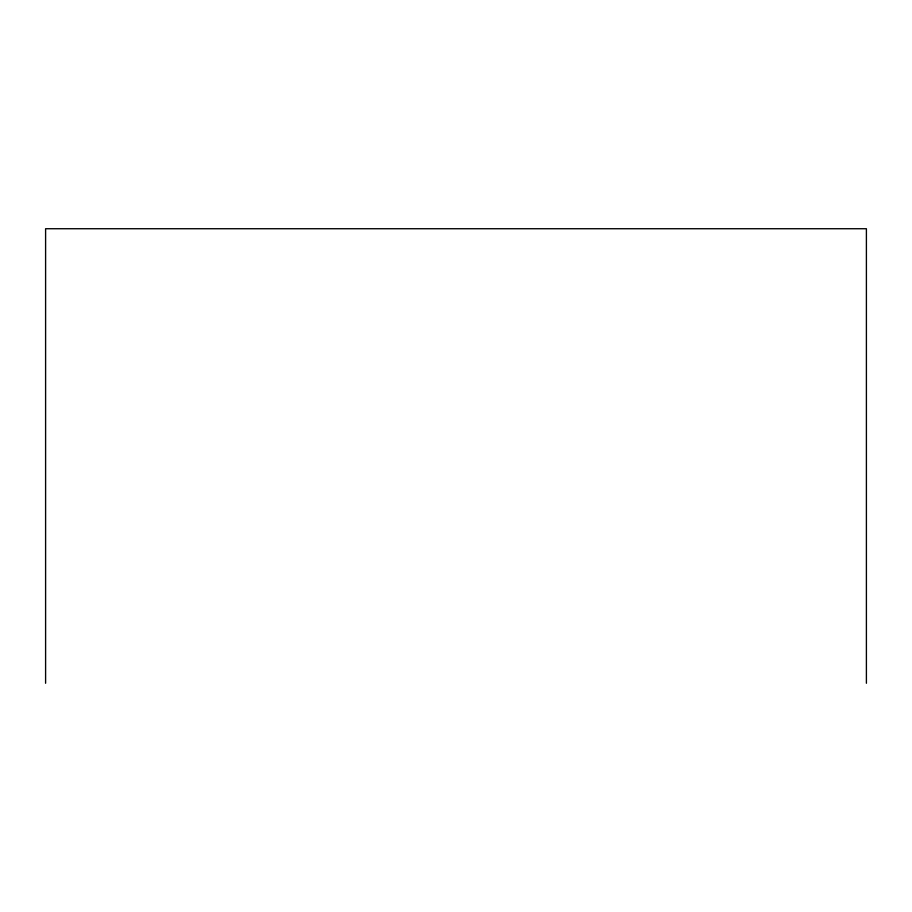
<?xml version="1.0" encoding="UTF-8"?>
<svg xmlns="http://www.w3.org/2000/svg" width="912" height="912" viewBox="0 0 912 912"><rect width="100%" height="100%" fill="white"/><g stroke="black" fill="none" stroke-linecap="round" stroke-linejoin="round"><path stroke-width="1.37" d="M866.4 683.27L866.4 228.73L45.6 228.73L45.6 683.27"/></g></svg>
